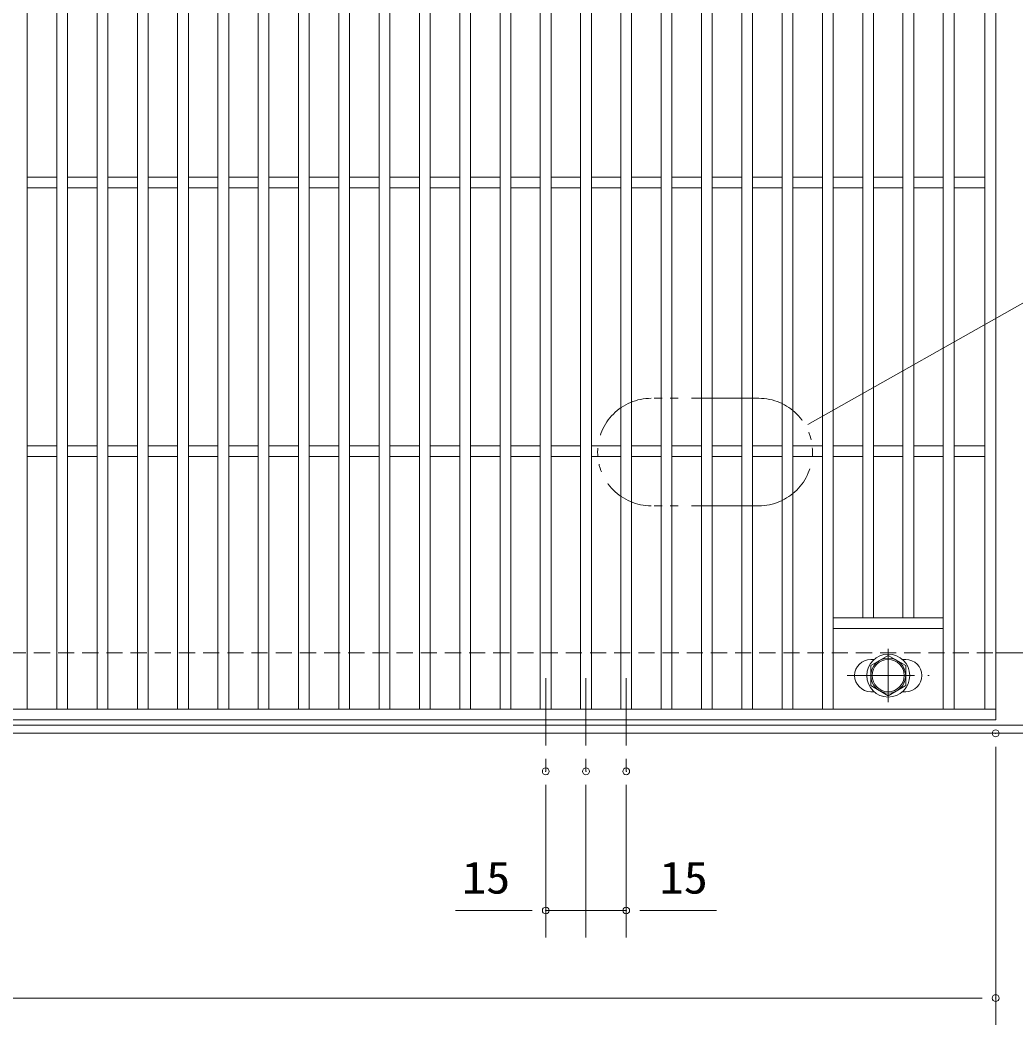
# Model space of a CAD drawing. Units: millimetres, scale not verified. Extents: x -1050 to 1050, y -742 to 742.
# Drawn here: x -158.6 to 212.1, y 44 to 417.9 of the extents above; entities that cross this region are included whole.
import ezdxf
from ezdxf.enums import TextEntityAlignment as Align

# ---------------------------------------------------------------- set-up
doc = ezdxf.new("R2010")
doc.units = ezdxf.units.MM
doc.header["$LTSCALE"] = 5
doc.header["$PDMODE"] = 32
doc.header["$PDSIZE"] = 2.5
for name, pattern in [('CHAIN1', [8, 5, -1, 1, -1]), ('DASHED1', [1.8, 1.2, -0.6]), ('DOUBLE_CHAIN1', [8.8, 5, -1, 0.6, -0.6, 0.6, -1])]:
    doc.linetypes.add(name, pattern=pattern)
for name, color, linetype, lineweight in [('0-1_寸法注釈', 2, 'Continuous', 9), ('0-3_DEFPOINTS', 134, 'Continuous', 9), ('0-4_蓋', 5, 'Continuous', 9), ('0-6_想像線', 134, 'DOUBLE_CHAIN1', 9), ('0-7_中心線', 6, 'CHAIN1', 9), ('0-8_枠', 7, 'Continuous', 9), ('0-9_溝開口', 4, 'DASHED1', 9), ('0-B_締付部品', 7, 'Continuous', 9)]:
    doc.layers.add(name, color=color, linetype=linetype, lineweight=lineweight)
doc.styles.add('ＭＳ ゴシック', font='')
doc.styles.get('ＭＳ ゴシック').set_extended_font_data('MS Gothic')

msp = doc.modelspace()

# ---------------------------------------------------------------- linework, layer by layer
at = {"layer": '0-1_寸法注釈'}
for p, q in [((265.531, 341.334), (134.668, 267.478)), ((204.55, 147.475), (204.55, 43.953)), ((37.05, 133.328), (37.05, 76.522)), ((52.05, 133.328), (52.05, 76.522)), ((52.05, 133.328), (52.05, 76.522)), ((67.05, 133.328), (67.05, 76.522)), ((32.05, 86.522), (3.513, 86.522)), ((52.05, 86.522), (37.05, 86.522)), ((47.05, 86.522), (42.05, 86.522)), ((52.05, 86.522), (67.05, 86.522)), ((57.05, 86.522), (62.05, 86.522)), ((72.05, 86.522), (100.587, 86.522)), ((-785.45, 53.953), (199.55, 53.953))]:
    msp.add_line(p, q, dxfattribs=at)
at = {"layer": '0-3_DEFPOINTS'}
for p in [(204.55, 152.475), (37.05, 138.328), (52.05, 138.328), (67.05, 138.328), (37.05, 86.522), (67.05, 86.522), (204.55, 53.953)]:
    msp.add_point(p, dxfattribs=at)
at = {"layer": '0-4_蓋'}
for p, q in [((204.55, 157.475), (204.55, 557.475)), ((-155.95, 553.475), (-155.95, 161.475)), ((-144.95, 553.475), (-144.95, 161.475)), ((-140.95, 553.475), (-140.95, 161.475)), ((-129.95, 553.475), (-129.95, 161.475)), ((-125.95, 553.475), (-125.95, 161.475)), ((-114.95, 553.475), (-114.95, 161.475)), ((-110.95, 553.475), (-110.95, 161.475)), ((-99.95, 553.475), (-99.95, 161.475)), ((-95.95, 553.475), (-95.95, 161.475)), ((-84.95, 553.475), (-84.95, 161.475)), ((-80.95, 553.475), (-80.95, 161.475)), ((-69.95, 553.475), (-69.95, 161.475)), ((-65.95, 553.475), (-65.95, 161.475)), ((-54.95, 553.475), (-54.95, 161.475)), ((-50.95, 553.475), (-50.95, 161.475)), ((-39.95, 553.475), (-39.95, 161.475)), ((-35.95, 553.475), (-35.95, 161.475)), ((-24.95, 553.475), (-24.95, 161.475)), ((-20.95, 553.475), (-20.95, 161.475)), ((-9.95, 553.475), (-9.95, 161.475)), ((-5.95, 553.475), (-5.95, 161.475)), ((5.05, 553.475), (5.05, 161.475)), ((9.05, 553.475), (9.05, 161.475)), ((20.05, 553.475), (20.05, 161.475)), ((24.05, 553.475), (24.05, 161.475)), ((35.05, 553.475), (35.05, 161.475)), ((39.05, 553.475), (39.05, 161.475)), ((50.05, 553.475), (50.05, 161.475)), ((54.05, 553.475), (54.05, 161.475)), ((65.05, 553.475), (65.05, 161.475)), ((69.05, 553.475), (69.05, 161.475)), ((80.05, 553.475), (80.05, 161.475)), ((84.05, 553.475), (84.05, 161.475)), ((95.05, 553.475), (95.05, 161.475)), ((99.05, 553.475), (99.05, 161.475)), ((110.05, 553.475), (110.05, 161.475)), ((114.05, 553.475), (114.05, 161.475)), ((125.05, 553.475), (125.05, 161.475)), ((129.05, 553.475), (129.05, 161.475)), ((140.05, 553.475), (140.05, 161.475)), ((144.05, 553.475), (144.05, 161.475)), ((185.05, 553.475), (185.05, 161.475)), ((189.05, 553.475), (189.05, 161.475)), ((200.55, 161.475), (200.55, 553.475)), ((155.05, 519.475), (155.05, 195.475)), ((159.05, 519.475), (159.05, 195.475)), ((170.05, 519.475), (170.05, 195.475)), ((174.05, 519.475), (174.05, 195.475)), ((-144.95, 359.475), (-155.95, 359.475)), ((-129.95, 359.475), (-140.95, 359.475)), ((-114.95, 359.475), (-125.95, 359.475)), ((-99.95, 359.475), (-110.95, 359.475)), ((-84.95, 359.475), (-95.95, 359.475)), ((-69.95, 359.475), (-80.95, 359.475)), ((-54.95, 359.475), (-65.95, 359.475)), ((-39.95, 359.475), (-50.95, 359.475)), ((-24.95, 359.475), (-35.95, 359.475)), ((-9.95, 359.475), (-20.95, 359.475)), ((5.05, 359.475), (-5.95, 359.475)), ((20.05, 359.475), (9.05, 359.475)), ((35.05, 359.475), (24.05, 359.475)), ((50.05, 359.475), (39.05, 359.475)), ((65.05, 359.475), (54.05, 359.475)), ((80.05, 359.475), (69.05, 359.475)), ((95.05, 359.475), (84.05, 359.475)), ((110.05, 359.475), (99.05, 359.475)), ((125.05, 359.475), (114.05, 359.475)), ((140.05, 359.475), (129.05, 359.475)), ((155.05, 359.475), (144.05, 359.475)), ((170.05, 359.475), (159.05, 359.475)), ((185.05, 359.475), (174.05, 359.475)), ((200.55, 359.475), (189.05, 359.475)), ((-144.95, 355.475), (-155.95, 355.475)), ((-129.95, 355.475), (-140.95, 355.475)), ((-114.95, 355.475), (-125.95, 355.475)), ((-99.95, 355.475), (-110.95, 355.475)), ((-84.95, 355.475), (-95.95, 355.475)), ((-69.95, 355.475), (-80.95, 355.475)), ((-54.95, 355.475), (-65.95, 355.475)), ((-39.95, 355.475), (-50.95, 355.475)), ((-24.95, 355.475), (-35.95, 355.475)), ((-9.95, 355.475), (-20.95, 355.475)), ((5.05, 355.475), (-5.95, 355.475)), ((20.05, 355.475), (9.05, 355.475)), ((35.05, 355.475), (24.05, 355.475)), ((50.05, 355.475), (39.05, 355.475)), ((65.05, 355.475), (54.05, 355.475)), ((80.05, 355.475), (69.05, 355.475)), ((95.05, 355.475), (84.05, 355.475)), ((110.05, 355.475), (99.05, 355.475)), ((125.05, 355.475), (114.05, 355.475)), ((140.05, 355.475), (129.05, 355.475)), ((155.05, 355.475), (144.05, 355.475)), ((170.05, 355.475), (159.05, 355.475)), ((185.05, 355.475), (174.05, 355.475)), ((200.55, 355.475), (189.05, 355.475)), ((-144.95, 259.475), (-155.95, 259.475)), ((-129.95, 259.475), (-140.95, 259.475)), ((-114.95, 259.475), (-125.95, 259.475)), ((-99.95, 259.475), (-110.95, 259.475)), ((-84.95, 259.475), (-95.95, 259.475)), ((-69.95, 259.475), (-80.95, 259.475)), ((-54.95, 259.475), (-65.95, 259.475)), ((-39.95, 259.475), (-50.95, 259.475)), ((-24.95, 259.475), (-35.95, 259.475)), ((-9.95, 259.475), (-20.95, 259.475)), ((5.05, 259.475), (-5.95, 259.475)), ((20.05, 259.475), (9.05, 259.475)), ((35.05, 259.475), (24.05, 259.475)), ((50.05, 259.475), (39.05, 259.475)), ((65.05, 259.475), (54.05, 259.475)), ((80.05, 259.475), (69.05, 259.475)), ((95.05, 259.475), (84.05, 259.475)), ((110.05, 259.475), (99.05, 259.475)), ((125.05, 259.475), (114.05, 259.475)), ((140.05, 259.475), (129.05, 259.475)), ((155.05, 259.475), (144.05, 259.475)), ((170.05, 259.475), (159.05, 259.475)), ((185.05, 259.475), (174.05, 259.475)), ((200.55, 259.475), (189.05, 259.475)), ((-144.95, 255.475), (-155.95, 255.475)), ((-129.95, 255.475), (-140.95, 255.475)), ((-114.95, 255.475), (-125.95, 255.475)), ((-99.95, 255.475), (-110.95, 255.475)), ((-84.95, 255.475), (-95.95, 255.475)), ((-69.95, 255.475), (-80.95, 255.475)), ((-54.95, 255.475), (-65.95, 255.475)), ((-39.95, 255.475), (-50.95, 255.475)), ((-24.95, 255.475), (-35.95, 255.475)), ((-9.95, 255.475), (-20.95, 255.475)), ((5.05, 255.475), (-5.95, 255.475)), ((20.05, 255.475), (9.05, 255.475)), ((35.05, 255.475), (24.05, 255.475)), ((50.05, 255.475), (39.05, 255.475)), ((65.05, 255.475), (54.05, 255.475)), ((80.05, 255.475), (69.05, 255.475)), ((95.05, 255.475), (84.05, 255.475)), ((110.05, 255.475), (99.05, 255.475)), ((125.05, 255.475), (114.05, 255.475)), ((140.05, 255.475), (129.05, 255.475)), ((155.05, 255.475), (144.05, 255.475)), ((170.05, 255.475), (159.05, 255.475)), ((185.05, 255.475), (174.05, 255.475)), ((200.55, 255.475), (189.05, 255.475)), ((185.05, 195.475), (144.05, 195.475)), ((185.05, 191.475), (144.05, 191.475)), ((158.05, 179.972), (159.255, 179.972)), ((169.845, 179.972), (171.05, 179.972)), ((158.05, 167.972), (159.262, 167.972)), ((169.838, 167.972), (171.05, 167.972)), ((-790.45, 161.475), (204.55, 161.475)), ((-790.45, 157.475), (204.55, 157.475))]:
    msp.add_line(p, q, dxfattribs=at)
for centre, start, end in [((158.05, 173.972), 90, 270), ((171.05, 173.972), 270, 90)]:
    msp.add_arc(centre, 6, start, end, dxfattribs=at)
at = {"layer": '0-6_想像線'}
for p, q in [((116.372, 277.17), (76.372, 277.17)), ((116.372, 237.17), (76.372, 237.17))]:
    msp.add_line(p, q, dxfattribs=at)
for centre, start, end in [((76.372, 257.17), 90, 270), ((116.372, 257.17), 270, 90)]:
    msp.add_arc(centre, 20, start, end, dxfattribs=at)
at = {"layer": '0-7_中心線'}
for p, q in [((164.55, 164.079), (164.55, 183.865)), ((37.05, 172.969), (37.05, 138.328)), ((52.05, 172.969), (52.05, 138.328)), ((67.05, 172.969), (67.05, 138.328)), ((149.304, 173.972), (179.796, 173.972))]:
    msp.add_line(p, q, dxfattribs=at)
at = {"layer": '0-8_枠'}
for p, q in [((204.55, 182.475), (409.55, 182.475)), ((-792.45, 155.475), (411.386, 155.475)), ((-795.45, 152.475), (409.55, 152.475))]:
    msp.add_line(p, q, dxfattribs=at)
at = {"layer": '0-9_溝開口'}
msp.add_line((-765.45, 182.475), (204.55, 182.475), dxfattribs=at)
at = {"layer": '0-B_締付部品'}
for p, q in [((164.55, 181.478), (158.05, 177.725)), ((171.05, 177.725), (164.55, 181.478)), ((158.05, 177.725), (158.05, 170.219)), ((171.05, 170.219), (171.05, 177.725)), ((158.05, 170.219), (164.55, 166.467)), ((164.55, 166.467), (171.05, 170.219))]:
    msp.add_line(p, q, dxfattribs=at)
for centre, radius in [((164.55, 173.975), 8), ((164.55, 173.972), 6.5), ((164.55, 173.972), 5.993)]:
    msp.add_circle(centre, radius, dxfattribs=at)

# ---------------------------------------------------------------- texts
at = {"layer": '0-1_寸法注釈', "color": 7, "style": 'ＭＳ ゴシック', "width": 1.1}
for p in [(5.893, 89.209), (79.43, 89.209)]:
    msp.add_text('15', height=12.02, dxfattribs=at).set_placement(p, align=Align.BOTTOM_LEFT)

doc.saveas('drawing.dxf')
